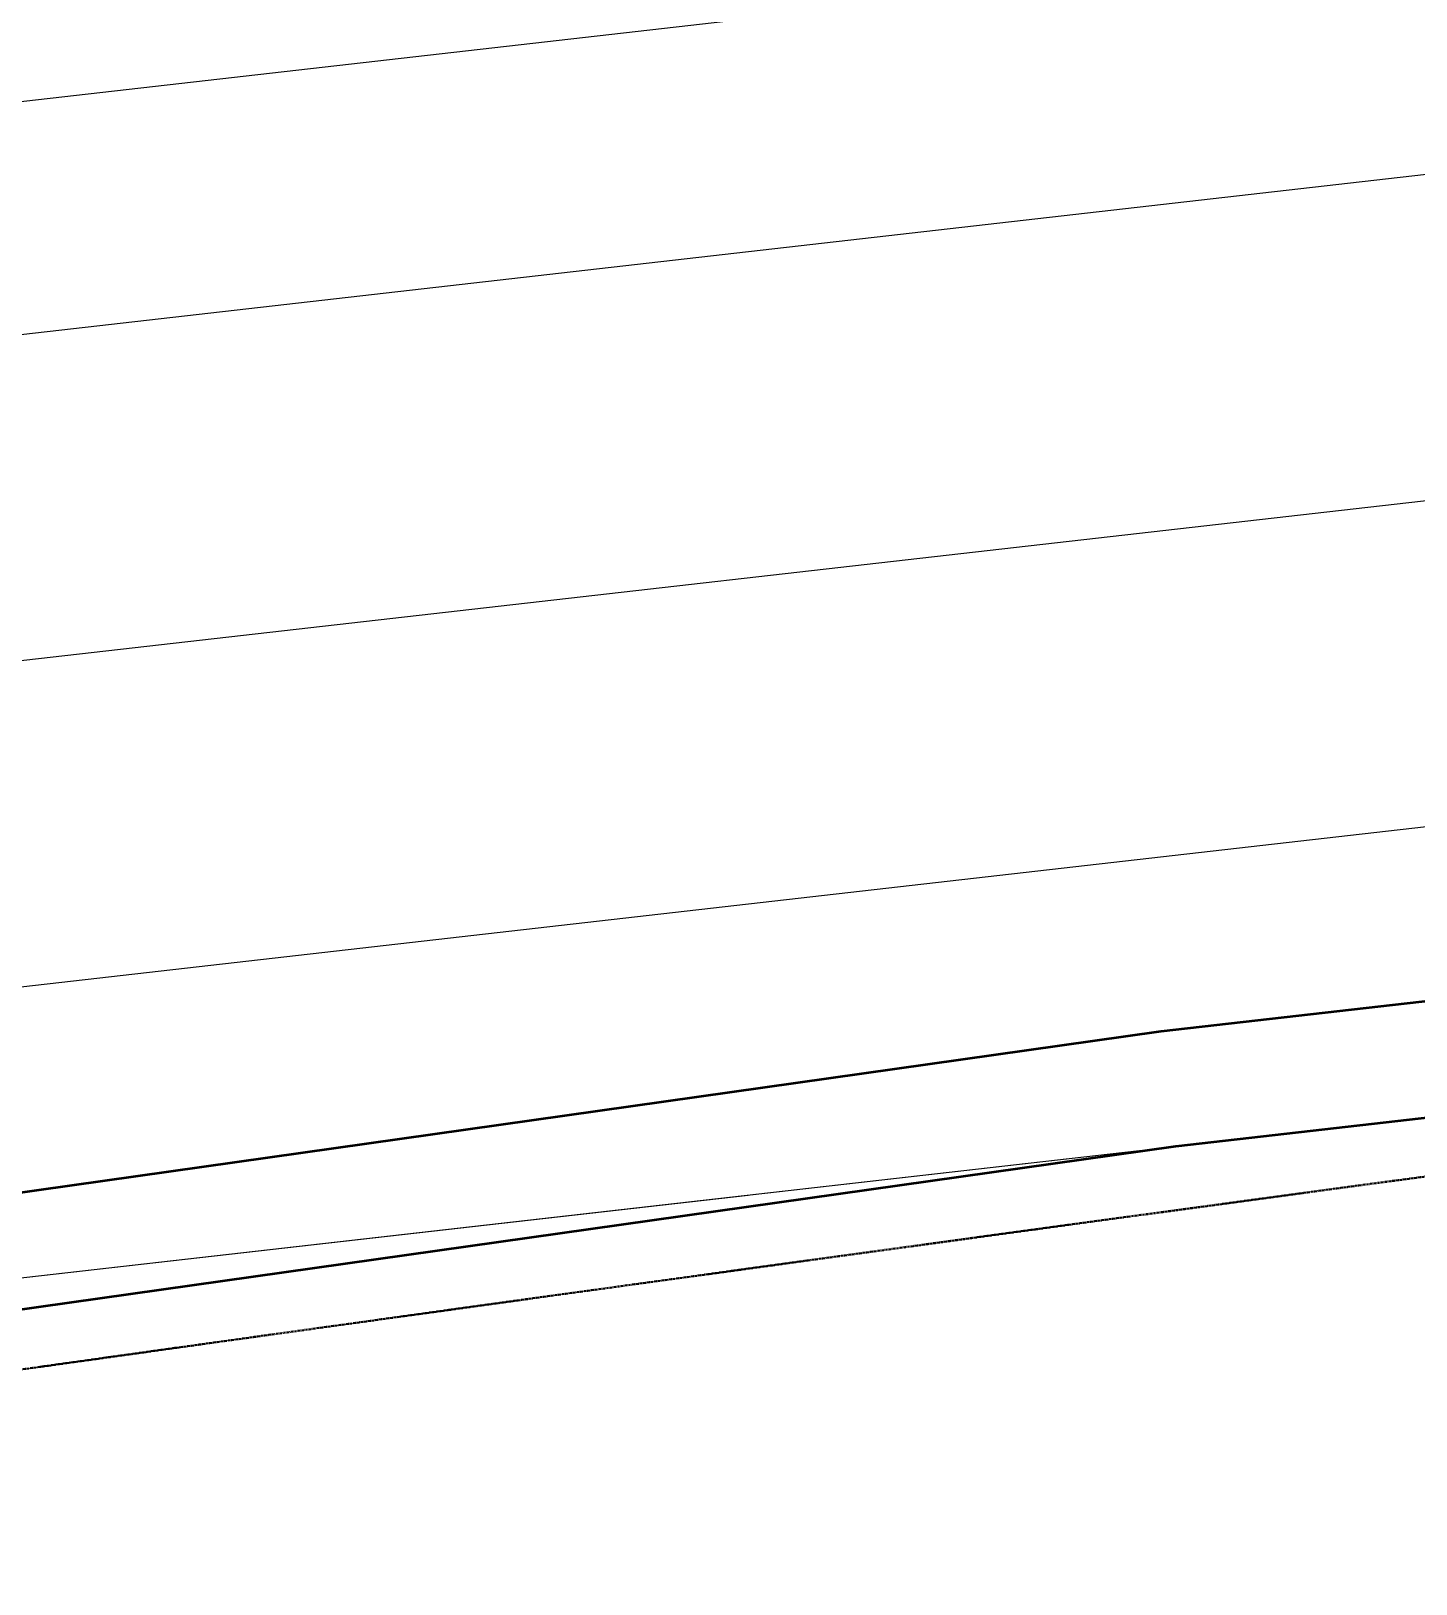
# Model space of a CAD drawing. Header units: millimetres. Extents: x 265754 to 14267433, y -6145605 to 2433772.
# Drawn here: x 7880816 to 7883806, y -587764 to -584410 of the extents above; entities that cross this region are included whole.
import ezdxf

# ---------------------------------------------------------------- set-up
doc = ezdxf.new("R2010")
doc.units = ezdxf.units.MM
doc.linetypes.add('осевая', pattern=[2, 1.25, -0.25, 0.25, -0.25])
doc.linetypes.add('осеваяX2', pattern=[4, 2.5, -0.5, 0.5, -0.5])
for name, color, linetype, lineweight in [('ИС_Med', 7, 'Continuous', 35), ('ИС_Ось', 3, 'осевая', 18), ('ИС_РЗМ', 3, 'Continuous', 18), ('МДП_Ось', 1, 'осеваяX2', 30)]:
    doc.layers.add(name, color=color, linetype=linetype, lineweight=lineweight)
doc.styles.add('0', font='isocpeur.ttf', dxfattribs={"width": 0.8, "oblique": 15})
doc.dimstyles.new('М200', dxfattribs={"dimscale": 200, "dimtxt": 2.5, "dimasz": 2, "dimexe": 1, "dimexo": 1, "dimgap": 0.8, "dimtad": 1, "dimdec": 0, "dimzin": 0, "dimdsep": 46, "dimtxsty": '0', "dimblk": 'OBLIQUE', "dimcen": 0.09, "dimdle": 1, "dimclrd": 256, "dimclre": 256, "dimclrt": 256, "dimadec": 4, "dimazin": 0, "dimtfac": 1, "dimtdec": 0, "dimtmove": 1, "dimatfit": 2, "dimfxl": 1, "dimtolj": 1, "dimtzin": 0, "dimlwd": -1, "dimarcsym": 0})

# ---------------------------------------------------------------- blocks, each defined once
blk = doc.blocks.new('_OBLIQUE')
at = {"color": 0, "linetype": 'ByBlock', "lineweight": -2}
blk.add_line((0.5000000000000001, 0.4999999999999999), (-0.5000000000000001, -0.4999999999999999), dxfattribs=at)
blk = doc.blocks.new('*D1677')
at = {"layer": 'Defpoints', "color": 0, "transparency": 16777216}
for p in [(6233.921597579205, 6951.355101816823), (7594.113734668646, -4977.574750552014), (2294.040812398862, -5581.913748608945)]:
    blk.add_point(p, dxfattribs=at)
at = {"layer": 'ИС_РЗМ', "transparency": 16777216}
for p, q in [((6035.209217479298, 6928.696990796029), (735.1362952095152, 6324.357992739097)), ((911.1905642886286, 6545.728483859794), (2316.698923419654, -5780.626128708851)), ((7395.401354568738, -5000.232861572805), (2095.328432298955, -5604.571859629737))]:
    blk.add_line(p, q, dxfattribs=at)
at = {"layer": 'ИС_РЗМ', "transparency": 16777216, "xscale": 400, "yscale": 400, "zscale": 400}
for p, rotation in [((933.8486753094211, 6347.016103759889), 96.50503669158081), ((2294.040812398861, -5581.913748608945), 276.5050366915808)]:
    blk.add_blockref('_OBLIQUE', p, dxfattribs=dict(at, rotation=rotation))
at = {"layer": 'ИС_РЗМ', "transparency": 16777216, "insert": (1241.359031166818, 340.0672194114864), "char_height": 500, "attachment_point": 5, "rotation": 96.50503669158081, "style": '0'}
blk.add_mtext('\\A1;12005', dxfattribs=at)
blk = doc.blocks.new('*D1687')
at = {"layer": 'Defpoints', "color": 0, "transparency": 16777216}
for p in [(11191.99623199605, -2529.205802275334), (11271.29962056834, -3224.699132622218), (5284.891100084511, -3907.297311983131)]:
    blk.add_point(p, dxfattribs=at)
at = {"layer": 'ИС_РЗМ', "transparency": 16777216}
for p, q in [((10993.28385189613, -2551.863913296083), (5006.875331412301, -3234.462092656996)), ((5182.929600491465, -3013.091601536337), (5307.549211105258, -4106.009692083043)), ((11072.58724046843, -3247.357243642967), (5086.178719984599, -3929.95542300388))]:
    blk.add_line(p, q, dxfattribs=at)
at = {"layer": 'ИС_РЗМ', "transparency": 16777216, "xscale": 400, "yscale": 400, "zscale": 400}
for p, rotation in [((5205.587711512213, -3211.803981636248), 96.50503669156787), ((5284.89110008451, -3907.297311983132), 276.5050366915679)]:
    blk.add_blockref('_OBLIQUE', p, dxfattribs=dict(at, rotation=rotation))
at = {"layer": 'ИС_РЗМ', "transparency": 16777216, "insert": (4902.460550126016, -3598.635888320479), "char_height": 440.0000000000001, "attachment_point": 5, "rotation": 96.50503669156788, "style": '0'}
blk.add_mtext('\\A1;700', dxfattribs=at)
blk = doc.blocks.new('*D1688')
at = {"layer": 'Defpoints', "color": 0, "transparency": 16777216}
for p in [(11847.56440297171, -3863.526610399247), (11918.37099991826, -4484.502798269851), (5397.633336429775, -5228.027674990331)]:
    blk.add_point(p, dxfattribs=at)
at = {"layer": 'ИС_РЗМ', "transparency": 16777216}
for p, q in [((11648.8520228718, -3886.184721420013), (5128.114359383311, -4629.709598140493)), ((5304.168628462454, -4408.339107019818), (5397.633336429774, -5228.027674990331)), ((11719.65861981835, -4507.160909290618), (5198.920956329865, -5250.685786011098)), ((5397.633336429774, -5228.027674990331), (5595.215871620469, -6960.833017762816))]:
    blk.add_line(p, q, dxfattribs=at)
at = {"layer": 'ИС_РЗМ', "transparency": 16777216, "xscale": 400, "yscale": 400, "zscale": 400}
for p, rotation in [((5326.82673948322, -4607.051487119727), 96.50503669157337), ((5397.633336429774, -5228.027674990331), 276.5050366915734)]:
    blk.add_blockref('_OBLIQUE', p, dxfattribs=dict(at, rotation=rotation))
at = {"layer": 'ИС_РЗМ', "transparency": 16777216, "insert": (5157.829400418168, -6435.012188957188), "char_height": 500, "attachment_point": 5, "rotation": 96.50503669157338, "style": '0'}
blk.add_mtext('\\A1;625', dxfattribs=at)
blk = doc.blocks.new('*D1694')
at = {"layer": 'Defpoints', "color": 0, "transparency": 16777216}
for p in [(10638.44909434906, -1384.548044214491), (10717.75248292083, -2080.041374561144), (5148.942433959986, -2715.023031358673)]:
    blk.add_point(p, dxfattribs=at)
at = {"layer": 'ИС_РЗМ', "transparency": 16777216}
for p, q in [((10439.73671424913, -1407.206155235099), (4870.926665288285, -2042.187812032628)), ((5046.980934367604, -1820.817320912093), (5171.600544980595, -2913.735411458599)), ((10519.0401028209, -2102.699485581751), (4950.23005386006, -2737.681142379281))]:
    blk.add_line(p, q, dxfattribs=at)
at = {"layer": 'ИС_РЗМ', "transparency": 16777216, "xscale": 400, "yscale": 400, "zscale": 400}
for p, rotation in [((5069.639045388212, -2019.52970101202), 96.50503669152756), ((5148.942433959987, -2715.023031358673), 276.5050366915276)]:
    blk.add_blockref('_OBLIQUE', p, dxfattribs=dict(at, rotation=rotation))
at = {"layer": 'ИС_РЗМ', "transparency": 16777216, "insert": (4766.511884001726, -2406.361607695895), "char_height": 440.0000000000001, "attachment_point": 5, "rotation": 96.50503669152758, "style": '0'}
blk.add_mtext('\\A1;700', dxfattribs=at)
blk = doc.blocks.new('*D1695')
at = {"layer": 'Defpoints', "color": 0, "transparency": 16777216}
for p in [(11271.29962056829, -3224.699132622221), (11350.60300914064, -3920.192462969108), (5364.194488658282, -4602.790642330365)]:
    blk.add_point(p, dxfattribs=at)
at = {"layer": 'ИС_РЗМ', "transparency": 16777216}
for p, q in [((11072.58724046838, -3247.357243642983), (5086.178719986017, -3929.955423004241)), ((5262.232989065162, -3708.584931883568), (5386.852599679048, -4801.503022430273)), ((11151.89062904074, -3942.85057398987), (5165.482108558374, -4625.448753351128))]:
    blk.add_line(p, q, dxfattribs=at)
at = {"layer": 'ИС_РЗМ', "transparency": 16777216, "xscale": 400, "yscale": 400, "zscale": 400}
for p, rotation in [((5284.891100085926, -3907.297311983477), 96.50503669157271), ((5364.194488658283, -4602.790642330364), 276.5050366915727)]:
    blk.add_blockref('_OBLIQUE', p, dxfattribs=dict(at, rotation=rotation))
at = {"layer": 'ИС_РЗМ', "transparency": 16777216, "insert": (4981.76393869976, -4294.12921866774), "char_height": 440.0000000000001, "attachment_point": 5, "rotation": 96.50503669157271, "style": '0'}
blk.add_mtext('\\A1;700', dxfattribs=at)
blk = doc.blocks.new('*D1697')
at = {"layer": 'Defpoints', "color": 0, "transparency": 16777216}
for p in [(8883.356074985699, 5360.038814472618), (2350.495231585259, 4615.131596319299), (9880.312959880572, -3383.305909766118)]:
    blk.add_point(p, dxfattribs=at)
at = {"layer": 'ИС_РЗМ', "transparency": 16777216}
for p, q in [((8684.64369488579, 5337.380703451871), (2151.782851485347, 4592.473485298553)), ((3370.110227500872, -4326.925508019346), (2327.837120564513, 4813.843976419211)), ((9681.60057978066, -3405.964020786862), (3148.739736380215, -4150.871238940181))]:
    blk.add_line(p, q, dxfattribs=at)
at = {"layer": 'ИС_РЗМ', "transparency": 16777216, "xscale": 400, "yscale": 400, "zscale": 400}
for p, rotation in [((2350.495231585259, 4615.131596319299), 96.50503669156726), ((3347.452116480126, -4128.213127919435), 276.5050366915672)]:
    blk.add_blockref('_OBLIQUE', p, dxfattribs=dict(at, rotation=rotation))
at = {"layer": 'ИС_РЗМ', "transparency": 16777216, "insert": (2476.387961345359, 200.9752760360341), "char_height": 500, "attachment_point": 5, "rotation": 96.50503669156727, "style": '0'}
blk.add_mtext('\\A1;5х1900=8800', dxfattribs=at)
blk = doc.blocks.new('*D1698')
at = {"layer": 'Defpoints', "color": 0, "transparency": 16777216}
for p in [(10082.83643360523, -3360.213240101294), (3347.452116480275, -4128.213127920437), (10232.9464191242, -4676.682758318726)]:
    blk.add_point(p, dxfattribs=at)
at = {"layer": 'ИС_РЗМ', "transparency": 16777216}
for p, q in [((9884.124053505324, -3382.871351122071), (3148.739736380366, -4150.871238941212)), ((3520.220213020016, -5643.395026237778), (3324.794005459499, -3929.500747820529)), ((10034.23403902429, -4699.340869339503), (3298.849721899333, -5467.340757158645))]:
    blk.add_line(p, q, dxfattribs=at)
at = {"layer": 'ИС_РЗМ', "transparency": 16777216, "xscale": 400, "yscale": 400, "zscale": 400}
for p, rotation in [((3347.452116480274, -4128.213127920437), 96.50503669157571), ((3497.562101999241, -5444.68264613787), 276.5050366915757)]:
    blk.add_blockref('_OBLIQUE', p, dxfattribs=dict(at, rotation=rotation))
at = {"layer": 'ИС_РЗМ', "transparency": 16777216, "insert": (3049.92139655243, -4828.931845193106), "char_height": 500, "attachment_point": 5, "rotation": 96.50503669157571, "style": '0'}
blk.add_mtext('\\A1;1325', dxfattribs=at)
blk = doc.blocks.new('*D1714')
at = {"layer": 'Defpoints', "color": 0, "transparency": 16777216}
for p in [(11618.92151456129, -1977.285884656595), (11675.56679211545, -2474.066834929866), (4444.143960003836, -3298.627344368047)]:
    blk.add_point(p, dxfattribs=at)
at = {"layer": 'ИС_РЗМ', "transparency": 16777216}
for p, q in [((11420.20913446135, -1999.943995677193), (4188.786302349738, -2824.504505115374)), ((11476.85441201552, -2496.724945950464), (4245.431579903907, -3321.285455388645)), ((4364.840571429069, -2603.134013994847), (4444.143960003835, -3298.627344368047)), ((4444.143960003835, -3298.627344368047), (4619.061699074045, -4832.661678507462))]:
    blk.add_line(p, q, dxfattribs=at)
at = {"layer": 'ИС_РЗМ', "transparency": 16777216, "xscale": 400, "yscale": 400, "zscale": 400}
for p, rotation in [((4387.498682449666, -2801.846394094776), 96.50503669152461), ((4444.143960003835, -3298.627344368047), 276.5050366915246)]:
    blk.add_blockref('_OBLIQUE', p, dxfattribs=dict(at, rotation=rotation))
at = {"layer": 'ИС_РЗМ', "transparency": 16777216, "insert": (4181.675227872192, -4306.840849701463), "char_height": 500, "attachment_point": 5, "rotation": 96.50503669152462, "style": '0', "bg_fill": 3, "box_fill_scale": 1.1, "bg_fill_color": 256, "bg_fill_true_color": 13158600, "bg_fill_transparency": 0}
blk.add_mtext('\\A1;500', dxfattribs=at)
blk = doc.blocks.new('План Узловая')
at = {"layer": 'ИС_Med', "color": 4}
blk.add_lwpolyline([(10197.43139648438, -4679.495761871338), (6199.229243755341, 6946.150008738041), (-2034.57527756691, 5781.770570993423), (1946.751206159592, -5794.805506587029), (8318.773765444756, -4893.709054470062)], close=True, dxfattribs=at)
at = {"layer": 'ИС_Med'}
blk.add_lwpolyline([(1863.94491481781, -5554.028133749962), (8287.104026079178, -4645.700231254101), (10114.16159033775, -4437.37061882019)], dxfattribs=at)
at = {"layer": 'ИС_РЗМ'}
blk.add_line((10232.9464191242, -4676.682758318726), (6704.310838122503, -5079.034220799571), dxfattribs=at)
dim = blk.add_aligned_dim(p1=(6233.921597579203, 6951.355101816822), p2=(7594.113734668645, -4977.574750552012), distance=-5334.416425997301, dimstyle='М200', override={"dimrnd": 5}, dxfattribs=at)
dim.commit()
dim.dimension.update_dxf_attribs({"geometry": '*D1677', "text_midpoint": (1241.359031166818, 340.0672194114865)})
dim = blk.add_aligned_dim(p1=(9880.312959880568, -3383.305909766117), p2=(8883.356074985699, 5360.038814472617), distance=6575.192587513437, text='5х1900=<>', dimstyle='М200', dxfattribs=at)
dim.commit()
dim.dimension.update_dxf_attribs({"geometry": '*D1697', "text_midpoint": (2476.387961345359, 200.9752760360343)})
for base, p1, p2, angle, picture, middle in [((5148.942433959986, -2715.023031358673), (10638.44909434905, -1384.548044214491), (10717.75248292083, -2080.041374561144), 276.50503669152806, '*D1694', (5109.2907396741, -2367.276366185346)), ((5284.891100084511, -3907.297311983131), (11191.99623199605, -2529.205802275334), (11271.29962056834, -3224.69913262222), 276.50503669156717, '*D1687', (5245.239405798363, -3559.550646809689)), ((5364.194488658282, -4602.790642330365), (11271.29962056829, -3224.69913262222), (11350.60300914064, -3920.192462969106), 276.50503669157206, '*D1695', (5324.542794372103, -4255.043977156921))]:
    dim = blk.add_linear_dim(base=base, p1=p1, p2=p2, angle=angle, dimstyle='М200', override={"dimtxt": 2.2}, dxfattribs=at)
    dim.commit()
    dim.dimension.update_dxf_attribs({"geometry": picture, "text_midpoint": middle, "dimtype": 129})
for base, p1, p2, angle, picture, middle in [((3347.452116480275, -4128.213127920437), (10232.9464191242, -4676.682758318726), (10082.83643360523, -3360.213240101293), 96.5050366915759, '*D1698', (3422.507109239758, -4786.447887029153)), ((5397.633336429775, -5228.027674990331), (11847.56440297171, -3863.526610399247), (11918.37099991826, -4484.502798269852), 276.50503669157297, '*D1688', (5530.415113105498, -6392.528230793252))]:
    dim = blk.add_linear_dim(base=base, p1=p1, p2=p2, angle=angle, dimstyle='М200', dxfattribs=at)
    dim.commit()
    dim.dimension.update_dxf_attribs({"geometry": picture, "text_midpoint": middle, "dimtype": 129})
dim = blk.add_linear_dim(base=(4444.143960003836, -3298.627344368047), p1=(11618.92151456128, -1977.285884656594), p2=(11675.56679211545, -2474.066834929865), angle=276.50503669152494, dimstyle='М200', override={"dimtfill": 1}, dxfattribs=at)
dim.commit()
dim.dimension.update_dxf_attribs({"geometry": '*D1714', "text_midpoint": (4554.260940559558, -4264.356891537842), "dimtype": 129})

msp = doc.modelspace()

# ---------------------------------------------------------------- linework, layer by layer
at = {"layer": 'МДП_Ось', "ltscale": 2, "flags": 128}
msp.add_lwpolyline([(7745001.622699816, -606987.3469548997), (7877975.671842371, -587702.7335560843, -0.06236864998936663), (8025524.211227013, -584833.2387762343), (8060311.475020278, -588503.9777840906, -0.0006835939129815154), (8064647.963750044, -588965.5561574565, -0.002050784183666228), (8068945.643088955, -589446.7901154931, -0.003417982021346858), (8073204.399857371, -589970.8896179863, -0.004785192664712039), (8077420.644997051, -590560.1262297122, -0.006152421236038395), (8081589.752520454, -591236.0556705497, -0.007519673090428431), (8085705.731220321, -592019.4194436958, -0.008886952884495635), (8089760.919793394, -592930.0107675658, -0.01025426574051334), (8093745.70991659, -593986.4974771752, -0.1601430922746664), (8142194.979459252, -626971.5817866789, -0.01025426574051415), (8144637.041831215, -630289.4051171495, -0.008886952884495121), (8146970.882747749, -633728.4336899827, -0.007519673090428205), (8149208.639948982, -637270.6621142833, -0.006152421236037823), (8151365.919931679, -640901.7062184649, -0.004785192664712769), (8153459.823713378, -644608.3880003749, -0.00341798202134681), (8155508.710338524, -648378.5011396599, -0.002050784183666321), (8157531.985006155, -652200.5416261018, -0.0006835937965662914), (8159549.905348123, -656063.4096177267), (8172520.91966569, -680948.8287192169, 0.0006835937965662252), (8174553.117740954, -684839.0214153061, 0.002050784183666108), (8176623.59852187, -688750.2359926797, 0.003417982021346811), (8178752.782435458, -692668.1024814572, 0.004785192664712574), (8180962.479983674, -696579.7653368373, 0.006152421236038173), (8183274.365135632, -700471.0344437187, 0.007519673090428224), (8185709.706786371, -704326.0265821889, 0.00888695288449564), (8188289.053534934, -708126.8199892087, 0.0102542657405136), (8191031.862540027, -711853.1321932863, 0.2138723582029365), (8267493.159041332, -753023.1565758577, 0.01025426574051386), (8272116.728784582, -753261.7887793385, 0.008886952884493567), (8276709.695529633, -753322.7527808128, 0.007519673090428079), (8281268.633540709, -753233.6600732633, 0.00615242123603774), (8285789.893270246, -753021.5313026065, 0.004785192664712645), (8290271.923544791, -752712.866213354, 0.003417982021346183), (8294714.809639372, -752333.570654759, 0.00205078418366582), (8299119.826125621, -751908.9297692239, 0.0006835938547737791), (8303489.006009336, -751463.6145561301), (8316855.875787281, -750088.9270818072)], format="xyb", dxfattribs=at)

# ---------------------------------------------------------------- next in the draw order: block references
at = {"layer": 'ИС_Ось', "color": 4, "ltscale": 0.05}
msp.add_blockref('План Узловая', (7874968.788125941, -581924.4700561167), dxfattribs=at)

doc.saveas('drawing.dxf')
